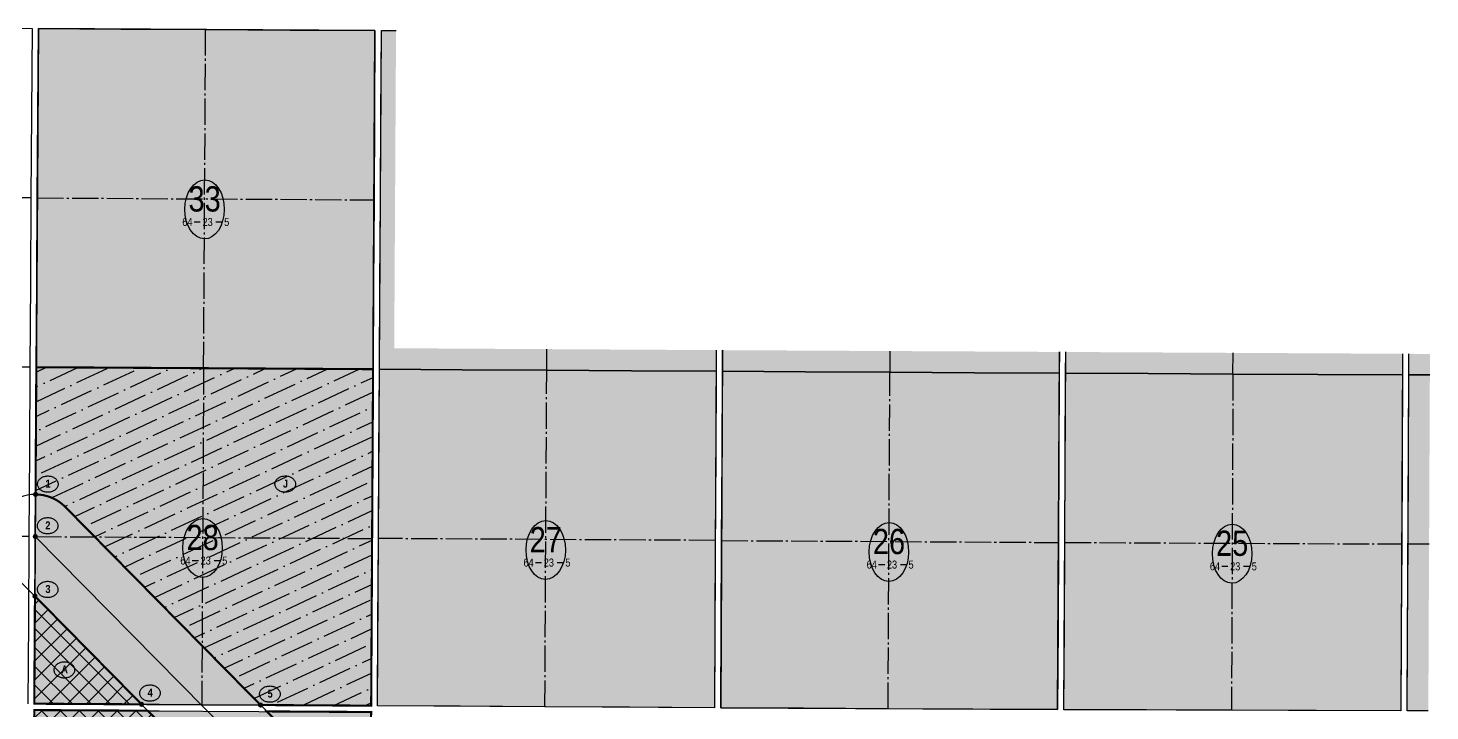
# Model space of a CAD drawing. Extents: x 465610 to 478866, y 6039972 to 6054221.
# Drawn here: x 472207 to 478866, y 6045867 to 6049110 of the extents above; entities that cross this region are included whole.
import ezdxf
from ezdxf.enums import TextEntityAlignment as Align

# ---------------------------------------------------------------- set-up
doc = ezdxf.new("R2010")
doc.units = 0
doc.header["$LTSCALE"] = 5
doc.linetypes.add('foc-QUARTERLINE', pattern=[33, 25, -3, 2, -3])
doc.layers.get('Defpoints').update_dxf_attribs({"color": 9})
for name, color, linetype in [('10', 1, 'Continuous'), ('9', 3, 'Continuous'), ('AS-UNDERLAY-H', 141, 'Continuous'), ('CG-NOTES', 7, 'Continuous'), ('H-CP', 51, 'Continuous'), ('L-QSEC', 8, 'foc-QUARTERLINE'), ('L-SEC', 7, 'Continuous'), ('L-SECLBL', 7, 'Continuous'), ('P-PROPOSED', 10, 'Continuous'), ('P-TEMP-HUSKY-NO CUT-H', 104, 'Continuous')]:
    doc.layers.add(name, color=color, linetype=linetype)
doc.layers.add('D56-EXISTING DISPOSITION', color=7, linetype='Continuous', true_color=0xa347ff)
doc.styles.add('80L', font='ARIALN.TTF', dxfattribs={"height": 10})
doc.styles.add('BOLD', font='ARIALNB.TTF')
doc.styles.add('SIMPLEX', font='ARIALN.TTF')

# ---------------------------------------------------------------- blocks, each defined once
blk = doc.blocks.new('L-SECLBL')
at = {"layer": '9', "color": 7}
for p, q in [((-5.1, -27.8), (-12.3, -27.8)), ((20.7, -27.8), (13.5, -27.8))]:
    blk.add_line(p, q, dxfattribs=at)
at = {"layer": '10', "color": 2, "style": 'SIMPLEX'}
blk.add_attdef('SEC', text='', height=30, dxfattribs=at).set_placement((0, 0), align=Align.MIDDLE)
at = {"layer": '10', "color": 5, "style": '80L'}
blk.add_attdef('TWP', text='', height=9.5, dxfattribs=at).set_placement((-14.4, -27.4), align=Align.MIDDLE_RIGHT)
blk.add_attdef('RGE', text='', height=9.5, dxfattribs=at).set_placement((3.6, -27.4), align=Align.MIDDLE_CENTER)
blk.add_attdef('MER', text='', height=9.5, dxfattribs=at).set_placement((23.2, -27.4), align=Align.MIDDLE_LEFT)
blk = doc.blocks.new('AA')
at = {"const_width": 4}
blk.add_lwpolyline([(-1, 0, 1), (1, 0, 1)], format="xyb", close=True, dxfattribs=at)
blk.add_circle((0, 0), 2)
blk = doc.blocks.new('Route_Letters')
h = blk.add_hatch(color=255)
h.dxf.hatch_style = 1
edge = h.paths.add_edge_path()
edge.add_ellipse((-0.1, 0.5), major_axis=(-12, 0), ratio=0.789318, start_angle=0, end_angle=360)
at = {"color": 5}
blk.add_open_spline([(-12.3, 0.5), (-12.3, -0.3), (-12.2, -1), (-11.7, -2.8), (-11.1, -3.9), (-9.6, -5.8), (-8.5, -6.7), (-6.2, -8), (-4.9, -8.5), (-2.1, -9.2), (-0.7, -9.3), (2.2, -9.1), (3.6, -8.8), (6.3, -7.9), (7.5, -7.2), (9.5, -5.6), (10.4, -4.6), (11.6, -2.5), (12, -1.4), (12.2, 0.9), (12, 2.1), (11.2, 4.3), (10.5, 5.4), (8.8, 7.2), (7.7, 8), (5.3, 9.2), (3.9, 9.7), (1.1, 10.2), (-0.4, 10.2), (-3.2, 9.9), (-4.6, 9.6), (-7.2, 8.5), (-8.3, 7.7), (-10.2, 6), (-11, 5), (-12, 2.9), (-12.3, 1.7), (-12.3, 0.5), (-12.3, 0.5), (-12.3, 0.5)], degree=3, knots=[0, 0, 0, 0, 0.219529, 0.219529, 0.575727, 0.575727, 0.931924, 0.931924, 1.288121, 1.288121, 1.644318, 1.644318, 2.000515, 2.000515, 2.356712, 2.356712, 2.712909, 2.712909, 3.069107, 3.069107, 3.425304, 3.425304, 3.781501, 3.781501, 4.137698, 4.137698, 4.493895, 4.493895, 4.850092, 4.850092, 5.20629, 5.20629, 5.562487, 5.562487, 5.918684, 5.918684, 6.274881, 6.274881, 6.283185, 6.283185, 6.283185, 6.283185], dxfattribs=at)
at = {"color": 14, "style": 'BOLD'}
blk.add_attdef('A', text='', height=9.5, dxfattribs=at).set_placement((0.2, 1), align=Align.MIDDLE)

msp = doc.modelspace()

# ---------------------------------------------------------------- hatches: boundary and pattern name
at = {"layer": 'AS-UNDERLAY-H'}
h = msp.add_hatch(color=51, dxfattribs=at)
h.dxf.hatch_style = 1
edge = h.paths.add_edge_path()
edge.add_ellipse((473045.874, 6048249.219), major_axis=(0.867, 140.254), ratio=0.66794138, start_angle=0, end_angle=360)
h = msp.add_hatch(color=51, dxfattribs=at)
h.dxf.hatch_style = 1
edge = h.paths.add_edge_path()
edge.add_ellipse((473036.486, 6046641.166), major_axis=(0.867, 140.254), ratio=0.66794138, start_angle=0, end_angle=360)
h = msp.add_hatch(color=51, dxfattribs=at)
h.dxf.hatch_style = 1
edge = h.paths.add_edge_path()
edge.add_ellipse((474666.352, 6046631.669), major_axis=(0.867, 140.254), ratio=0.66794138, start_angle=0, end_angle=360)
h = msp.add_hatch(color=51, dxfattribs=at)
h.dxf.hatch_style = 1
edge = h.paths.add_edge_path()
edge.add_ellipse((476296.238, 6046622.201), major_axis=(0.867, 140.254), ratio=0.66794138, start_angle=0, end_angle=360)
h = msp.add_hatch(color=51, dxfattribs=at)
h.dxf.hatch_style = 1
edge = h.paths.add_edge_path()
edge.add_ellipse((477926.294, 6046613.969), major_axis=(0.867, 140.254), ratio=0.66794138, start_angle=0, end_angle=360)
at = {"layer": 'H-CP'}
h = msp.add_hatch(color=256, dxfattribs=at)
h.dxf.hatch_style = 1
h.paths.add_polyline_path([(472256.49, 6049107.924), (472237.198, 6045901.723), (473837.18, 6045892.406), (473855.327, 6049098.599)])
h = msp.add_hatch(color=256, dxfattribs=at)
h.dxf.hatch_style = 1
h.paths.add_polyline_path([(475476.34, 6047580.901), (473946.771, 6047589.796), (473955.326, 6049098.017), (473885.486, 6049098.424), (473867.34, 6045892.231), (475467.362, 6045882.905)])
h = msp.add_hatch(color=256, dxfattribs=at)
h.dxf.hatch_style = 1
h.paths.add_polyline_path([(477105.895, 6047572.221), (475506.499, 6047580.725), (475497.521, 6045882.73), (477097.547, 6045873.458)])
h = msp.add_hatch(color=256, dxfattribs=at)
h.dxf.hatch_style = 1
h.paths.add_polyline_path([(478735.828, 6047563.554), (477136.054, 6047572.06), (477127.705, 6045873.347), (478728.04, 6045867.531)])
h = msp.add_hatch(color=256, dxfattribs=at)
h.dxf.hatch_style = 1
h.paths.add_polyline_path([(478865.961, 6047562.862), (478765.965, 6047563.393), (478765.504, 6047463.394), (478758.201, 6045867.589), (478858.202, 6045867.782)])
h = msp.add_hatch(color=256, dxfattribs=at)
h.dxf.hatch_style = 1
h.paths.add_polyline_path([(472237.017, 6045871.565), (473837.01, 6045862.248), (473827.928, 6044254.196), (472227.361, 6044263.508)])
at = {"layer": 'P-TEMP-HUSKY-NO CUT-H', "true_color": 0x0582ff}
h = msp.add_hatch(dxfattribs=at)
h.set_pattern_fill('ANSI36', color=150, scale=20, angle=340)
edge = h.paths.add_edge_path()
edge.add_line((472384.399, 6046836.095), (473311.591, 6045895.486))
edge.add_line((473311.591, 6045895.486), (473837.18, 6045892.406))
edge.add_line((473837.18, 6045892.406), (473846.205, 6047490.397))
edge.add_line((473846.205, 6047490.397), (472246.82, 6047499.722))
edge.add_line((472246.82, 6047499.722), (472243.167, 6046895.689))
edge.add_arc((472241.965, 6046695.693), 200, 44.5884415, 89.6558372, ccw=False)
at = {"layer": 'P-TEMP-HUSKY-NO CUT-H'}
h = msp.add_hatch(dxfattribs=at)
h.set_pattern_fill('ANSI37', color=256, scale=20)
h.paths.add_polyline_path([(472237.198, 6045901.723), (472746.683, 6045898.775), (472240.265, 6046412.521)])
h = msp.add_hatch(dxfattribs=at)
h.set_pattern_fill('ANSI37', color=256, scale=20)
h.paths.add_polyline_path([(472237.017, 6045871.565), (472776.583, 6045868.442), (473831.003, 6044798.765), (473827.928, 6044254.196), (472227.361, 6044263.508)])

# ---------------------------------------------------------------- linework, layer by layer
at = {"color": 1, "flags": 128}
for points in [[(472256.49, 6049107.924), (472237.198, 6045901.723), (473837.18, 6045892.406), (473855.327, 6049098.599)], [(472237.017, 6045871.565), (473837.01, 6045862.248), (473827.928, 6044254.196), (472227.361, 6044263.508)]]:
    msp.add_lwpolyline(points, close=True, dxfattribs=at)
for points in [[(475476.34, 6047580.901), (475467.362, 6045882.905), (473867.34, 6045892.231), (473885.486, 6049098.424)], [(475506.499, 6047580.725), (475497.521, 6045882.73), (477097.547, 6045873.458), (477105.895, 6047572.221)], [(478735.828, 6047563.554), (478728.04, 6045867.531)], [(478858.202, 6045867.782), (478758.201, 6045867.589), (478765.504, 6047463.394), (478765.965, 6047563.393)]]:
    msp.add_lwpolyline(points, dxfattribs=at)
at = {"color": 1}
for points in [[(473885.486, 6049098.424), (473955.326, 6049098.017)], [(478728.04, 6045867.531), (477127.705, 6045873.347), (477136.054, 6047572.06)]]:
    msp.add_lwpolyline(points, dxfattribs=at)
at = {"layer": 'D56-EXISTING DISPOSITION', "linetype": 'Continuous', "const_width": 10, "flags": 128}
msp.add_lwpolyline([(472384.399, 6046836.095), (473311.591, 6045895.486), (473837.18, 6045892.406), (473846.205, 6047490.397), (472246.82, 6047499.722), (472243.167, 6046895.689, -0.19921809), (472384.399, 6046836.095)], format="xyb", dxfattribs=at)
for points in [[(472237.198, 6045901.723), (472746.683, 6045898.775), (472240.265, 6046412.521)], [(472237.017, 6045871.565), (472776.583, 6045868.442), (473831.003, 6044798.765), (473827.928, 6044254.196), (472227.361, 6044263.508)], [(473341.511, 6045865.133), (473837.01, 6045862.248), (473834.203, 6045365.312)]]:
    msp.add_lwpolyline(points, close=True, dxfattribs=at)
at = {"layer": 'Defpoints', "color": 5}
for centre in [(473045.874, 6048249.219), (473036.486, 6046641.166), (474666.352, 6046631.669), (476296.238, 6046622.201), (477926.294, 6046613.969)]:
    msp.add_ellipse(centre, major_axis=(0.867, 140.254), ratio=0.66794138, dxfattribs=at)
at = {"layer": 'L-QSEC', "flags": 128}
for points in [[(473041.479, 6047495.119), (473050.887, 6049103.315)], [(472221.463, 6048303.926), (470622.328, 6048313.187)], [(472251.622, 6048303.749), (473850.746, 6048294.422)], [(474671.051, 6047485.59), (474671.599, 6047585.581)], [(476301.151, 6047576.5), (476300.638, 6047476.132)], [(477930.411, 6047467.31), (477930.867, 6047567.834)], [(473041.479, 6047495.119), (473032.169, 6045897.123)], [(474662.325, 6045887.596), (474671.051, 6047485.59)], [(476292.506, 6045878.122), (476300.638, 6047476.132)], [(477930.411, 6047467.31), (477922.841, 6045870.436)], [(472211.807, 6046695.869), (470612.096, 6046705.125)], [(472241.965, 6046695.693), (473841.663, 6046686.372)], [(475471.551, 6046676.875), (473871.822, 6046686.196)], [(475501.71, 6046676.7), (477101.439, 6046667.435)], [(477131.598, 6046667.303), (478731.671, 6046660.383)], [(478761.83, 6046660.461), (478861.832, 6046660.723)]]:
    msp.add_lwpolyline(points, dxfattribs=at)
at = {"layer": 'L-SEC'}
for p, q in [((471824.104, 6049110.428), (472226.331, 6049108.098)), ((472226.331, 6049108.098), (472223.897, 6048706.012)), ((472254.056, 6048705.838), (472256.49, 6049107.924)), ((472256.49, 6049107.924), (472648.657, 6049105.648)), ((472648.657, 6049105.648), (473050.887, 6049103.315)), ((473050.887, 6049103.315), (473453.107, 6049100.957)), ((473453.107, 6049100.957), (473855.327, 6049098.599)), ((473855.327, 6049098.599), (473853.037, 6048696.511)), ((473883.196, 6048696.336), (473885.486, 6049098.424)), ((473885.486, 6049098.424), (473955.326, 6049098.017)), ((472223.897, 6048706.012), (472221.463, 6048303.926)), ((472251.622, 6048303.749), (472254.036, 6048702.438)), ((472254.036, 6048702.438), (472254.056, 6048705.838)), ((473853.037, 6048696.511), (473850.746, 6048294.422)), ((473880.905, 6048294.246), (473883.196, 6048696.336)), ((472221.463, 6048303.926), (472219.049, 6047901.911)), ((472249.209, 6047901.739), (472251.622, 6048303.749)), ((473850.746, 6048294.422), (473848.476, 6047892.41)), ((473878.635, 6047892.237), (473880.905, 6048294.246)), ((472219.049, 6047901.911), (472216.635, 6047499.897)), ((472246.794, 6047499.723), (472249.209, 6047901.739)), ((473848.476, 6047892.41), (473846.205, 6047490.397)), ((473876.364, 6047490.221), (473878.635, 6047892.237)), ((475476.319, 6047580.901), (475475.791, 6047480.902)), ((475505.949, 6047480.727), (475506.477, 6047580.726)), ((477105.872, 6047572.221), (477105.379, 6047471.475)), ((477135.537, 6047471.322), (477136.031, 6047572.06)), ((478735.805, 6047563.554), (478735.345, 6047463.295)), ((478765.504, 6047463.394), (478765.962, 6047563.393)), ((472216.635, 6047499.897), (471814.266, 6047502.227)), ((471814.266, 6047502.227), (472216.635, 6047499.897)), ((472216.635, 6047499.897), (472214.221, 6047097.883)), ((472244.38, 6047097.71), (472246.794, 6047499.723)), ((472639.106, 6047497.448), (472246.794, 6047499.723)), ((472246.794, 6047499.723), (472639.106, 6047497.448)), ((473041.479, 6047495.119), (472639.106, 6047497.448)), ((472639.106, 6047497.448), (473041.479, 6047495.119)), ((473443.842, 6047492.759), (473041.479, 6047495.119)), ((473041.479, 6047495.119), (473443.842, 6047492.759)), ((473846.205, 6047490.397), (473443.842, 6047492.759)), ((473443.842, 6047492.759), (473846.205, 6047490.397)), ((473846.205, 6047490.397), (473843.934, 6047088.384)), ((473874.094, 6047088.211), (473876.364, 6047490.221)), ((473876.364, 6047490.221), (474268.676, 6047487.935)), ((474268.676, 6047487.935), (473876.364, 6047490.221)), ((474268.676, 6047487.935), (474671.051, 6047485.59)), ((474671.051, 6047485.59), (474268.676, 6047487.935)), ((474671.051, 6047485.59), (475073.421, 6047483.246)), ((475073.421, 6047483.246), (474671.051, 6047485.59)), ((475073.421, 6047483.246), (475475.791, 6047480.902)), ((475475.791, 6047480.902), (475073.421, 6047483.246)), ((475475.791, 6047480.902), (475473.671, 6047078.888)), ((475503.83, 6047078.715), (475505.949, 6047480.727)), ((475898.262, 6047478.459), (475505.949, 6047480.727)), ((475505.949, 6047480.727), (475898.262, 6047478.459)), ((476300.638, 6047476.132), (475898.262, 6047478.459)), ((475898.262, 6047478.459), (476300.638, 6047476.132)), ((476703.008, 6047473.803), (476300.638, 6047476.132)), ((476300.638, 6047476.132), (476703.008, 6047473.803)), ((477105.379, 6047471.475), (476703.008, 6047473.803)), ((476703.008, 6047473.803), (477105.379, 6047471.475)), ((477105.379, 6047471.475), (477103.409, 6047069.456)), ((477133.568, 6047069.316), (477135.537, 6047471.322)), ((477527.944, 6047469.341), (477135.537, 6047471.322)), ((477135.537, 6047471.322), (477527.944, 6047469.341)), ((477930.411, 6047467.31), (477527.944, 6047469.341)), ((477527.944, 6047469.341), (477930.411, 6047467.31)), ((478332.878, 6047465.303), (477930.411, 6047467.31)), ((477930.411, 6047467.31), (478332.878, 6047465.303)), ((478735.345, 6047463.295), (478332.878, 6047465.303)), ((478332.878, 6047465.303), (478735.345, 6047463.295)), ((478735.345, 6047463.295), (478733.507, 6047061.839)), ((478763.668, 6047061.929), (478765.504, 6047463.394)), ((478765.504, 6047463.394), (478865.507, 6047463.723)), ((478865.507, 6047463.723), (478765.504, 6047463.394)), ((472214.221, 6047097.883), (472211.807, 6046695.869)), ((472241.965, 6046695.693), (472244.38, 6047097.71)), ((473843.934, 6047088.384), (473841.663, 6046686.372)), ((473871.822, 6046686.196), (473874.094, 6047088.211)), ((475473.671, 6047078.888), (475471.551, 6046676.875)), ((475501.71, 6046676.7), (475503.83, 6047078.715)), ((477103.409, 6047069.456), (477101.439, 6046667.435)), ((477131.598, 6046667.303), (477133.568, 6047069.316)), ((478733.507, 6047061.839), (478731.671, 6046660.383)), ((478761.83, 6046660.461), (478763.668, 6047061.929)), ((472211.807, 6046695.869), (472209.393, 6046293.85)), ((472239.552, 6046293.676), (472241.965, 6046695.693)), ((473841.663, 6046686.372), (473839.393, 6046284.356)), ((473869.552, 6046284.18), (473871.822, 6046686.196)), ((475471.551, 6046676.875), (475469.431, 6046274.856)), ((475499.589, 6046274.683), (475501.71, 6046676.7)), ((477101.439, 6046667.435), (477099.468, 6046265.413)), ((477129.627, 6046265.294), (477131.598, 6046667.303)), ((478731.671, 6046660.383), (478729.833, 6046258.922)), ((478759.993, 6046258.993), (478761.83, 6046660.461)), ((472209.393, 6046293.85), (472207.038, 6045901.898)), ((472237.198, 6045901.723), (472239.552, 6046293.676)), ((473839.393, 6046284.356), (473837.18, 6045892.406)), ((473867.34, 6045892.231), (473869.552, 6046284.18)), ((475469.431, 6046274.856), (475467.362, 6045882.905)), ((475497.521, 6045882.73), (475499.589, 6046274.683)), ((477099.468, 6046265.413), (477097.547, 6045873.458)), ((477127.705, 6045873.347), (477129.627, 6046265.294)), ((478729.833, 6046258.922), (478728.04, 6045867.531)), ((478758.201, 6045867.589), (478759.993, 6046258.993)), ((472629.652, 6045899.452), (472237.198, 6045901.723)), ((473032.169, 6045897.123), (472629.652, 6045899.452)), ((473434.674, 6045894.765), (473032.169, 6045897.123)), ((472234.604, 6045469.551), (472237.017, 6045871.565)), ((472237.017, 6045871.565), (472629.474, 6045869.294)), ((472629.474, 6045869.294), (473031.993, 6045866.965)), ((473837.18, 6045892.406), (473434.674, 6045894.765)), ((474259.802, 6045889.943), (473867.34, 6045892.231)), ((474662.325, 6045887.596), (474259.802, 6045889.943)), ((475064.843, 6045885.25), (474662.325, 6045887.596)), ((475467.362, 6045882.905), (475064.843, 6045885.25)), ((475889.983, 6045880.455), (475497.521, 6045882.73)), ((476292.506, 6045878.122), (475889.983, 6045880.455)), ((476695.027, 6045875.79), (476292.506, 6045878.122)), ((477097.547, 6045873.458), (476695.027, 6045875.79)), ((477520.243, 6045871.91), (477127.705, 6045873.347)), ((477922.841, 6045870.436), (477520.243, 6045871.91)), ((478325.441, 6045868.983), (477922.841, 6045870.436)), ((478728.04, 6045867.531), (478325.441, 6045868.983)), ((478858.202, 6045867.782), (478758.201, 6045867.589))]:
    msp.add_line(p, q, dxfattribs=at)
at = {"layer": 'P-PROPOSED', "flags": 128}
msp.add_lwpolyline([(477912.639, 6041135.07), (474908.897, 6044384.513, 0.20761845), (474763.198, 6044448.749), (474737.544, 6044448.899), (472384.399, 6046836.095, 1), (472099.532, 6046555.291), (474510.945, 6044108.984, 0.1992642), (474652.212, 6044049.39), (474674.079, 6044049.262), (477618.909, 6040863.551, 1)], format="xyb", close=True, dxfattribs=at)
at = {"layer": 'P-PROPOSED', "color": 100, "flags": 128}
msp.add_lwpolyline([(477765.774, 6040999.311), (474762.032, 6044248.753), (474653.378, 6044249.386), (472241.965, 6046695.693)], dxfattribs=at)

# ---------------------------------------------------------------- block references
at = {"layer": 'CG-NOTES', "xscale": 4, "yscale": 4, "zscale": 4}
for p, values in [((472301.763, 6046942.658), {'A': '1'}), ((473429.597, 6046942.877), {'A': 'J'}), ((472301.049, 6046744.998), {'A': '2'}), ((472301.359, 6046442.381), {'A': '3'}), ((472380.439, 6046060.254), {'A': 'A'}), ((472786.957, 6045950.328), {'A': '4'}), ((473356.477, 6045945.281), {'A': '5'})]:
    msp.add_blockref('Route_Letters', p, dxfattribs=at).add_auto_attribs(values)
for p in [(472243.167, 6046895.689), (472241.965, 6046695.693), (472240.265, 6046412.521), (472746.683, 6045898.775), (473311.591, 6045895.486)]:
    msp.add_blockref('AA', p, dxfattribs=at)
at = {"layer": 'L-SECLBL', "xscale": 4, "yscale": 4, "zscale": 4}
for p, values in [((473046.182, 6048299.115), {'SEC': '33', 'TWP': '64', 'RGE': '23', 'MER': '5'}), ((473036.795, 6046691.062), {'SEC': '28', 'TWP': '64', 'RGE': '23', 'MER': '5'}), ((474666.661, 6046681.564), {'SEC': '27', 'TWP': '64', 'RGE': '23', 'MER': '5'}), ((476296.546, 6046672.097), {'SEC': '26', 'TWP': '64', 'RGE': '23', 'MER': '5'}), ((477926.603, 6046663.865), {'SEC': '25', 'TWP': '64', 'RGE': '23', 'MER': '5'})]:
    msp.add_blockref('L-SECLBL', p, dxfattribs=at).add_auto_attribs(values)

doc.saveas('drawing.dxf')
